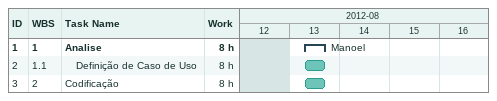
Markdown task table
| ID | WBS | Task | Start | Finish | Resources | Work (h) |
|---|---|---|---|---|---|---|
| 1 | 1 | **Analise** | 2012-08-13 | 2012-08-13 | Manoel | 8 |
| 2 | 1.1 | Definição de Caso de Uso | 2012-08-13 | 2012-08-13 |  | 8 |
| 3 | 2 | Codificação | 2012-08-13 | 2012-08-13 |  | 8 |
